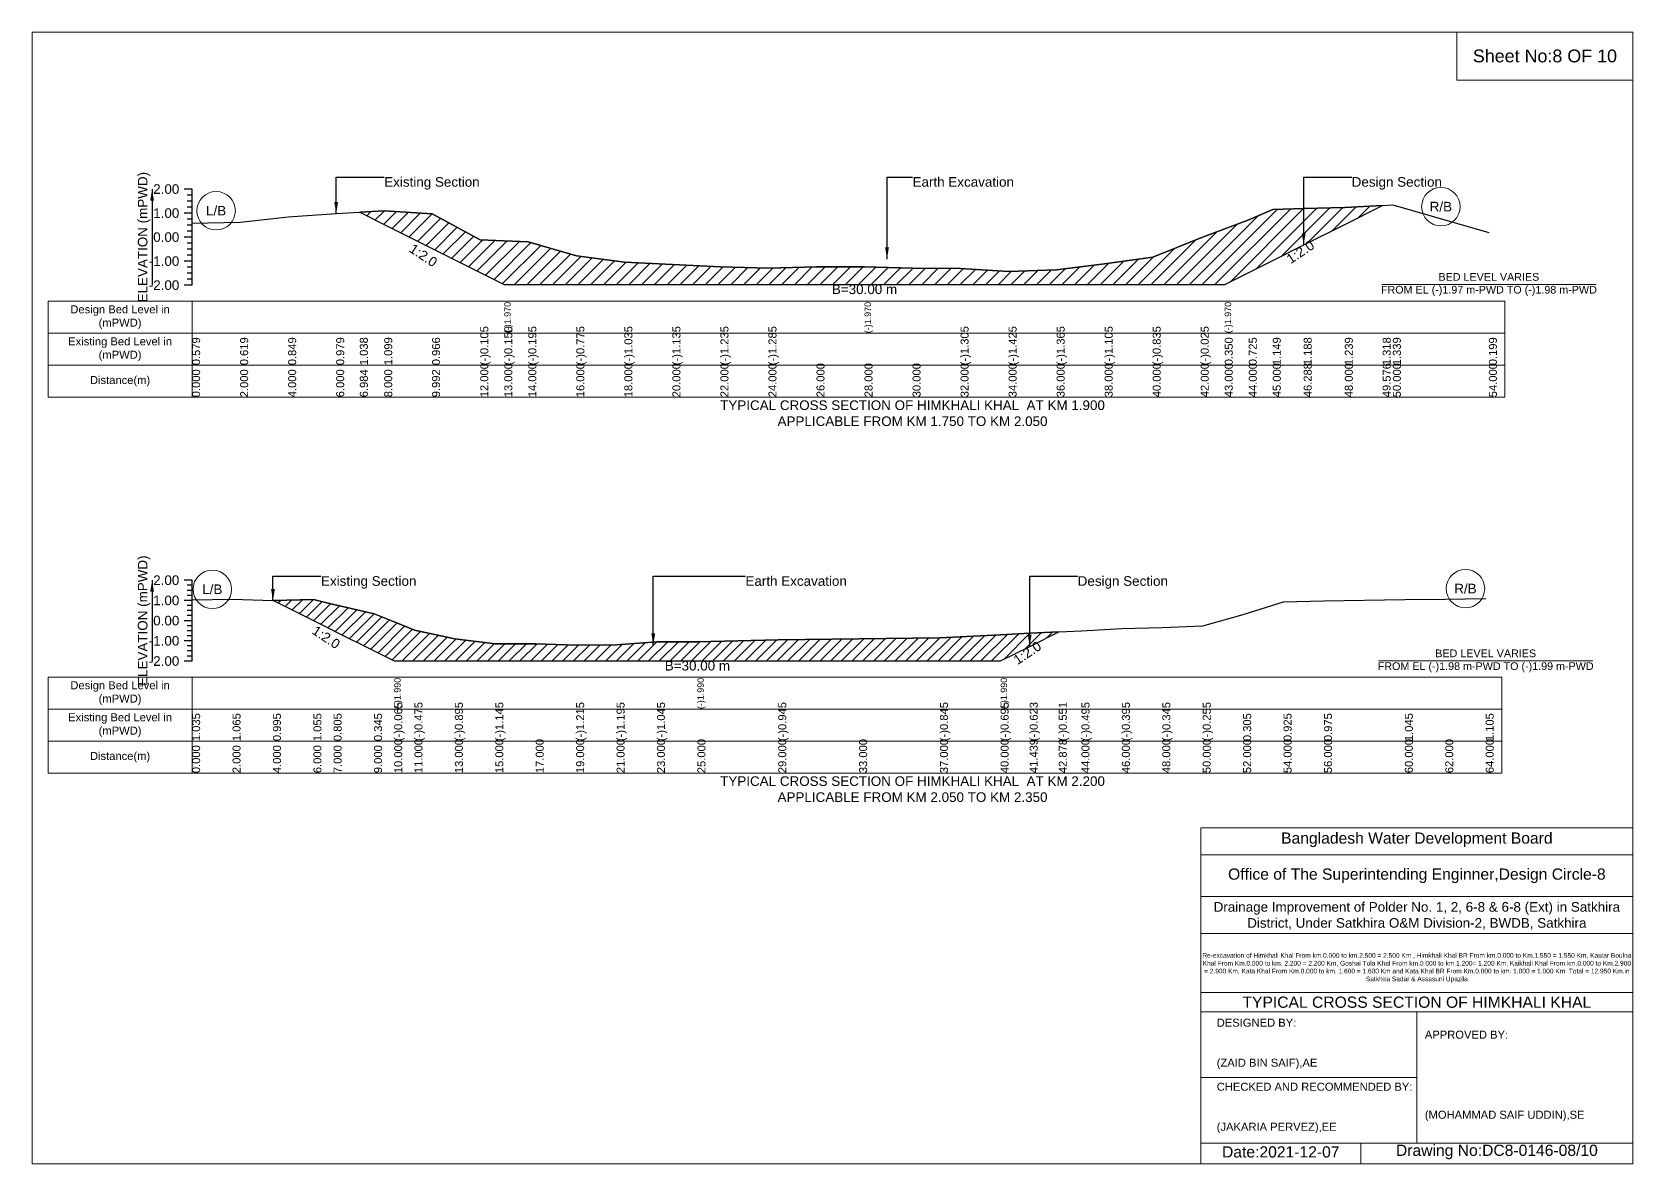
# Model space of a CAD drawing. Header units: inches. Extents: x 91000 to 628000, y -5656 to 0.
# Drawn here: x 170000 to 178000, y -5656 to 0 of the extents above; entities that cross this region are included whole.
import ezdxf

# ---------------------------------------------------------------- set-up
doc = ezdxf.new("R2010")
doc.units = ezdxf.units.IN
doc.header["$LTSCALE"] = 7
doc.header["$MEASUREMENT"] = 0
for name, color, linetype, lineweight in [('Cross section Data Border', 7, 'Continuous', 9), ('Cross Section Labels', 7, 'Continuous', 9), ('Existing_Bed_Level for Xsection', 7, 'Continuous', 25)]:
    doc.layers.add(name, color=color, linetype=linetype, lineweight=lineweight)
doc.styles.get("Standard").update_dxf_attribs({"font": 'arial.ttf'})
doc.dimstyles.get("Standard").update_dxf_attribs({"dimtxt": 0.18, "dimasz": 0.18, "dimexe": 0.18, "dimexo": 0.0625, "dimgap": 0.09, "dimtad": 0, "dimtih": 1, "dimtoh": 1, "dimdec": 4, "dimzin": 0, "dimdsep": 46, "dimtxsty": 'Standard', "dimcen": 0.09, "dimadec": 0, "dimazin": 0, "dimtfac": 1, "dimtdec": 4, "dimtofl": 0, "dimtmove": 0, "dimatfit": 3, "dimfxl": 1, "dimtolj": 1, "dimtzin": 0, "dimarcsym": 0})

msp = doc.modelspace()

# ---------------------------------------------------------------- hatches: boundary and pattern name
at = {"layer": 'Existing_Bed_Level for Xsection'}
h = msp.add_hatch(dxfattribs=at)
h.set_pattern_fill('ANSI31', color=256, scale=360, style=0)
h.paths.add_polyline_path([(171638.1, -900.4), (171760, -961.4), (171999, -1080.9), (172000, -1081.4), (172240, -1201.4), (172360, -1261.4), (172480, -1261.4), (172720, -1261.4), (172960, -1261.4), (173200, -1261.4), (173440, -1261.4), (173680, -1261.4), (173920, -1261.4), (174160, -1261.4), (174400, -1261.4), (174640, -1261.4), (174880, -1261.4), (175120, -1261.4), (175360, -1261.4), (175600, -1261.4), (175840, -1261.4), (175960, -1261.4), (176080, -1201.4), (176200, -1141.4), (176354.5, -1064.1), (176560, -961.4), (176749.1, -866.9), (176560, -876.3), (176354.5, -882.5), (176200, -887.1), (176080, -938), (175960, -983), (175840, -1028), (175600, -1125.2), (175360, -1157.6), (175120, -1188.8), (174880, -1196), (174640, -1181.6), (174400, -1179.2), (174160, -1173.2), (173920, -1173.2), (173680, -1179.2), (173440, -1173.2), (173200, -1161.2), (172960, -1149.2), (172720, -1118), (172480, -1048.4), (172360, -1043), (172240, -1037.6), (172000, -909.2), (171999, -909.1), (171760, -893.1)])
h = msp.add_hatch(dxfattribs=at)
h.set_pattern_fill('ANSI31', color=256, scale=303, style=0)
h.paths.add_polyline_path([(171206.9, -2840.7), (171406, -2940.3), (171507, -2990.8), (171508.4, -2991.5), (171709, -3091.8), (171810, -3142.3), (171911, -3142.3), (172113, -3142.3), (172315, -3142.3), (172517, -3142.3), (172719, -3142.3), (172921, -3142.3), (173123, -3142.3), (173325, -3142.3), (173729, -3142.3), (174133, -3142.3), (174537, -3142.3), (174840, -3142.3), (174985.3, -3069.6), (175130.7, -2996.9), (174985.3, -3004.2), (174840, -3011.5), (174537, -3026.6), (174133, -3031.7), (173729, -3036.7), (173325, -3046.8), (173123, -3046.8), (172921, -3062), (172719, -3064), (172517, -3056.9), (172315, -3056.9), (172113, -3031.7), (171911, -2989.3), (171810, -2947.8), (171709, -2906.4), (171508.4, -2860.3), (171507, -2860), (171406, -2834.7)])

# ---------------------------------------------------------------- linework, layer by layer
at = {"layer": 'Cross section Data Border'}
for points in [[(170080, -1345), (177360, -1345), (177360, -1825), (170080, -1825)], [(170080, -3223.3), (177344, -3223.3), (177344, -3703.3), (170080, -3703.3)]]:
    msp.add_lwpolyline(points, close=True, dxfattribs=at)
for points in [[(170800, -1345), (170800, -1825)], [(170080, -1505), (177360, -1505)], [(170080, -1665), (177360, -1665)], [(170800, -3223.3), (170800, -3703.3)], [(170080, -3383.3), (177344, -3383.3)], [(170080, -3543.3), (177344, -3543.3)]]:
    msp.add_lwpolyline(points, dxfattribs=at)
at = {"layer": 'Cross Section Labels'}
for points in [[(170000, 0), (178000, 0), (178000, -5656), (170000, -5656)], [(177120, 0), (178000, 0), (178000, -240), (177120, -240)]]:
    msp.add_lwpolyline(points, close=True, dxfattribs=at)
for points in [[(176744.2, -1261.4), (177815.8, -1261.4)], [(176728.2, -3142.3), (177799.8, -3142.3)], [(175840, -5656), (175840, -3976), (178000, -3976)], [(175840, -4112), (178000, -4112)], [(175840, -4320), (178000, -4320)], [(175840, -4504), (178000, -4504)], [(175840, -4800), (178000, -4800)], [(175840, -4896), (178000, -4896)], [(176920, -4896), (176920, -5552)], [(175840, -5224), (176920, -5224)], [(175840, -5552), (178000, -5552)], [(176640, -5552), (176640, -5656)]]:
    msp.add_lwpolyline(points, dxfattribs=at)
for centre in [(170920, -893.1), (177040, -872.7), (170901, -2784.7), (177163, -2781.2)]:
    msp.add_circle(centre, 96, dxfattribs=at)
at = {"layer": 'Existing_Bed_Level for Xsection'}
for points in [[(170800, -785), (170760, -785)], [(170800, -1265), (170800, -1145), (170800, -1025), (170800, -905), (170800, -785)], [(170800, -815), (170776, -815)], [(170800, -845), (170776, -845)], [(170800, -875), (170776, -875)], [(170800, -955.5), (171040, -950.7), (171280, -923.1), (171520, -907.5), (171638.1, -900.4), (171760, -893.1), (171999, -909.1), (172000, -909.2), (172240, -1037.6), (172360, -1043), (172360, -1043), (172480, -1048.4), (172720, -1118), (172960, -1149.2), (173200, -1161.2), (173440, -1173.2), (173680, -1179.2), (173920, -1173.2), (174160, -1173.2), (174160, -1173.2), (174400, -1179.2), (174640, -1181.6), (174880, -1196), (175120, -1188.8), (175360, -1157.6), (175600, -1125.2), (175840, -1028), (175960, -983), (175960, -983), (176080, -938), (176200, -887.1), (176354.5, -882.5), (176560, -876.3), (176749.1, -866.9), (176800, -864.3), (177280, -1001.1)], [(170800, -905), (170760, -905)], [(170800, -935), (170776, -935)], [(170800, -1025), (170760, -1025)], [(170800, -965), (170776, -965)], [(170800, -995), (170776, -995)], [(170800, -1055), (170776, -1055)], [(170800, -1085), (170776, -1085)], [(170800, -1115), (170776, -1115)], [(170800, -1145), (170760, -1145)], [(170800, -1175), (170776, -1175)], [(170800, -1265), (170760, -1265)], [(170800, -1205), (170776, -1205)], [(170800, -1235), (170776, -1235)], [(170800, -2739.3), (170760, -2739.3)], [(170800, -2764.5), (170776, -2764.5)], [(170800, -2789.8), (170776, -2789.8)], [(170800, -3143.3), (170800, -3042.3), (170800, -2941.3), (170800, -2840.3), (170800, -2739.3)], [(170800, -2840.3), (170760, -2840.3)], [(170800, -2815), (170776, -2815)], [(170800, -2865.5), (170776, -2865.5)], [(170800, -2836.8), (171002, -2833.7), (171204, -2840.8), (171206.9, -2840.7), (171406, -2834.7), (171507, -2860), (171508.4, -2860.3), (171709, -2906.4), (171810, -2947.8), (171810, -2947.8), (171911, -2989.3), (172113, -3031.7), (172315, -3056.9), (172517, -3056.9), (172719, -3064), (172921, -3062), (173123, -3046.8), (173325, -3046.8), (173325, -3046.8), (173729, -3036.7), (174133, -3031.7), (174537, -3026.6), (174840, -3011.5), (174840, -3011.5), (174985.3, -3004.2), (175130.7, -2996.9), (175244, -2991.3), (175446, -2981.2), (175648, -2976.1), (175850, -2967), (176052, -2910.5), (176254, -2847.9), (176456, -2842.8), (176860, -2835.7), (177062, -2833.7), (177264, -2829.7)], [(170800, -2941.3), (170760, -2941.3)], [(170800, -2890.8), (170776, -2890.8)], [(170800, -2916), (170776, -2916)], [(170800, -2966.5), (170776, -2966.5)], [(170800, -2991.8), (170776, -2991.8)], [(170800, -3017), (170776, -3017)], [(170800, -3042.3), (170760, -3042.3)], [(170800, -3067.5), (170776, -3067.5)], [(170800, -3092.8), (170776, -3092.8)], [(170800, -3118), (170776, -3118)], [(170800, -3143.3), (170760, -3143.3)]]:
    msp.add_lwpolyline(points, dxfattribs=at)
for points in [[(171638.1, -900.4), (171638.1, -900.4), (171760, -961.4), (171999, -1080.9), (172000, -1081.4), (172240, -1201.4), (172360, -1261.4), (172360, -1261.4), (172480, -1261.4), (172720, -1261.4), (172960, -1261.4), (173200, -1261.4), (173440, -1261.4), (173680, -1261.4), (173920, -1261.4), (174160, -1261.4), (174160, -1261.4), (174400, -1261.4), (174640, -1261.4), (174880, -1261.4), (175120, -1261.4), (175360, -1261.4), (175600, -1261.4), (175840, -1261.4), (175960, -1261.4), (175960, -1261.4), (176080, -1201.4), (176200, -1141.4), (176354.5, -1064.1), (176560, -961.4), (176749.1, -866.9), (176749.1, -866.9), (176749.1, -866.9), (176560, -876.3), (176354.5, -882.5), (176200, -887.1), (176080, -938), (175960, -983), (175960, -983), (175840, -1028), (175600, -1125.2), (175360, -1157.6), (175120, -1188.8), (174880, -1196), (174640, -1181.6), (174400, -1179.2), (174160, -1173.2), (174160, -1173.2), (173920, -1173.2), (173680, -1179.2), (173440, -1173.2), (173200, -1161.2), (172960, -1149.2), (172720, -1118), (172480, -1048.4), (172360, -1043), (172360, -1043), (172240, -1037.6), (172000, -909.2), (171999, -909.1), (171760, -893.1), (171638.1, -900.4)], [(171206.9, -2840.7), (171206.9, -2840.7), (171406, -2940.3), (171507, -2990.8), (171508.4, -2991.5), (171709, -3091.8), (171810, -3142.3), (171810, -3142.3), (171911, -3142.3), (172113, -3142.3), (172315, -3142.3), (172517, -3142.3), (172719, -3142.3), (172921, -3142.3), (173123, -3142.3), (173325, -3142.3), (173325, -3142.3), (173729, -3142.3), (174133, -3142.3), (174537, -3142.3), (174840, -3142.3), (174840, -3142.3), (174985.3, -3069.6), (175130.7, -2996.9), (174985.3, -3004.2), (174840, -3011.5), (174840, -3011.5), (174537, -3026.6), (174133, -3031.7), (173729, -3036.7), (173325, -3046.8), (173325, -3046.8), (173123, -3046.8), (172921, -3062), (172719, -3064), (172517, -3056.9), (172315, -3056.9), (172113, -3031.7), (171911, -2989.3), (171810, -2947.8), (171810, -2947.8), (171709, -2906.4), (171508.4, -2860.3), (171507, -2860), (171406, -2834.7), (171206.9, -2840.7)]]:
    msp.add_lwpolyline(points, close=True, dxfattribs=at)

# ---------------------------------------------------------------- texts
at = {"layer": 'Cross section Data Border', "char_height": 40, "width": 640, "attachment_point": 5}
for s, insert in [('Design Bed Level in (mPWD)', (170440, -1425)), ('Existing Bed Level in (mPWD)', (170440, -1585)), ('Distance(m)', (170440, -1745)), ('Design Bed Level in (mPWD)', (170440, -3303.3)), ('Existing Bed Level in (mPWD)', (170440, -3463.3)), ('Distance(m)', (170440, -3623.3))]:
    msp.add_mtext(s, dxfattribs=dict(at, insert=insert))
at = {"layer": 'Cross Section Labels'}
for s, insert, char_height, attachment_point in [('Sheet No:8 OF 10', (177560, -120), 64, 5), ('Existing Section', (171760, -725), 48, 1), ('Earth Excavation', (174400, -725), 48, 1), ('Design Section', (176594.5, -725), 48, 1), ('L/B', (170920, -893.1), 48, 5), ('R/B', (177040, -872.7), 48, 5), ('B=30.00 m', (174160, -1261.4), 48, 2), ('BED LEVEL VARIES ^JFROM EL (-)1.97 m-PWD TO (-)1.98 m-PWD', (177280, -1261.4), 38.4, 5), ('TYPICAL CROSS SECTION OF HIMKHALI KHAL  AT KM 1.900^JAPPLICABLE FROM KM 1.750 TO KM 2.050', (174400, -1905), 48, 5), ('Existing Section', (171444, -2719.1), 48, 1), ('Earth Excavation', (173565, -2719.1), 48, 1), ('Design Section', (175225.3, -2719.1), 48, 1), ('L/B', (170901, -2784.7), 48, 5), ('R/B', (177163, -2781.2), 48, 5), ('BED LEVEL VARIES ^JFROM EL (-)1.98 m-PWD TO (-)1.99 m-PWD', (177264, -3142.3), 38.4, 5), ('B=30.00 m', (173325, -3142.3), 48, 2), ('TYPICAL CROSS SECTION OF HIMKHALI KHAL  AT KM 2.200^JAPPLICABLE FROM KM 2.050 TO KM 2.350', (174400, -3783.3), 48, 5), ('Bangladesh Water Development Board', (176920, -4036), 56, 5), ('Office of The Superintending Enginner,Design Circle-8', (176920, -4216), 56, 5)]:
    msp.add_mtext(s, dxfattribs=dict(at, insert=insert, char_height=char_height, attachment_point=attachment_point))
at = {"layer": 'Cross Section Labels', "char_height": 48, "attachment_point": 2}
for insert, rotation in [((171969, -1095.9), 326.30993), ((176324.5, -1079.1), 33.69007), ((171483.2, -3004.1), 326.30993), ((174960.1, -3082.2), 33.69007)]:
    msp.add_mtext('1:2.0', dxfattribs=dict(at, insert=insert, rotation=rotation))
at = {"layer": 'Cross Section Labels'}
for s, insert, char_height, width, attachment_point in [('Drainage Improvement of Polder No. 1, 2, 6-8 & 6-8 (Ext) in Satkhira District, Under Satkhira O&M Division-2, BWDB, Satkhira', (176920, -4416), 48, 2240, 5), ('Re-excavation of Himkhali Khal From km.0.000 to km.2.500 = 2.500 Km , Himkhali Khal BR From km.0.000 to Km.1.550 = 1.550 Km, Kaular Boulna Khal From Km.0.000 to km. 2.200 = 2.200 Km, Goshai Tola Khal From km.0.000 to km.1.200= 1.200 Km, Kaikhali Khal From km.0.000 to Km.2.900 = 2.900 Km, Kata Khal From Km.0.000 to km. 1.600 = 1.600 Km and Kata Khal BR From Km.0.000 to km. 1.000 = 1.000 Km  Total = 12.950 Km.in Satkhira Sadar & Assasuni Upazila', (176920, -4676), 23.4814, 2160, 5), ('TYPICAL CROSS SECTION OF HIMKHALI KHAL ', (176920, -4848), 56, 2240, 5), ('DESIGNED BY:^J^J^J(ZAID BIN SAIF),AE', (175920, -5056), 40, 1120, 4), ('APPROVED BY:^J^J^J^J^J^J(MOHAMMAD SAIF UDDIN),SE', (176960, -5216), 40, 1120, 4), ('CHECKED AND RECOMMENDED BY:^J^J^J(JAKARIA PERVEZ),EE', (175920, -5376), 40, 1120, 4), ('Date:2021-12-07', (176240, -5596), 56, 1120, 5), ('Drawing No:DC8-0146-08/10', (177320, -5596), 56, 1760, 5)]:
    msp.add_mtext(s, dxfattribs=dict(at, insert=insert, char_height=char_height, width=width, attachment_point=attachment_point))
at = {"layer": 'Existing_Bed_Level for Xsection', "rotation": 90}
for s, insert, char_height, attachment_point in [('ELEVATION (mPWD)', (170560, -1025), 48, 5), ('(-)1.970', (172360, -1505), 32, 1), ('(-)1.970', (174160, -1505), 32, 1), ('(-)1.970', (175960, -1505), 32, 1), ('(-)0.105', (172240, -1665), 40, 1), ('(-)0.150', (172360, -1665), 40, 1), ('(-)0.195', (172480, -1665), 40, 1), ('(-)0.775', (172720, -1665), 40, 1), ('(-)1.035', (172960, -1665), 40, 1), ('(-)1.135', (173200, -1665), 40, 1), ('(-)1.235', (173440, -1665), 40, 1), ('(-)1.285', (173680, -1665), 40, 1), ('(-)1.305', (174640, -1665), 40, 1), ('(-)1.425', (174880, -1665), 40, 1), ('(-)1.365', (175120, -1665), 40, 1), ('(-)1.105', (175360, -1665), 40, 1), ('(-)0.835', (175600, -1665), 40, 1), ('(-)0.025', (175840, -1665), 40, 1), ('0.579', (170800, -1665), 40, 1), ('0.619', (171040, -1665), 40, 1), ('0.849', (171280, -1665), 40, 1), ('0.979', (171520, -1665), 40, 1), ('1.038', (171638.1, -1665), 40, 1), ('1.099', (171760, -1665), 40, 1), ('0.966', (171999, -1665), 40, 1), ('0.350', (175960, -1665), 40, 1), ('0.725', (176080, -1665), 40, 1), ('1.149', (176200, -1665), 40, 1), ('1.188', (176354.5, -1665), 40, 1), ('1.239', (176560, -1665), 40, 1), ('1.318', (176749.1, -1665), 40, 1), ('1.339', (176800, -1665), 40, 1), ('0.199', (177280, -1665), 40, 1), ('12.000', (172240, -1825), 40, 1), ('13.000', (172360, -1825), 40, 1), ('14.000', (172480, -1825), 40, 1), ('16.000', (172720, -1825), 40, 1), ('18.000', (172960, -1825), 40, 1), ('20.000', (173200, -1825), 40, 1), ('22.000', (173440, -1825), 40, 1), ('24.000', (173680, -1825), 40, 1), ('26.000', (173920, -1825), 40, 1), ('28.000', (174160, -1825), 40, 1), ('30.000', (174400, -1825), 40, 1), ('32.000', (174640, -1825), 40, 1), ('34.000', (174880, -1825), 40, 1), ('36.000', (175120, -1825), 40, 1), ('38.000', (175360, -1825), 40, 1), ('40.000', (175600, -1825), 40, 1), ('42.000', (175840, -1825), 40, 1), ('43.000', (175960, -1825), 40, 1), ('44.000', (176080, -1825), 40, 1), ('45.000', (176200, -1825), 40, 1), ('46.288', (176354.5, -1825), 40, 1), ('48.000', (176560, -1825), 40, 1), ('49.576', (176749.1, -1825), 40, 1), ('50.000', (176800, -1825), 40, 1), ('54.000', (177280, -1825), 40, 1), ('0.000', (170800, -1825), 40, 1), ('2.000', (171040, -1825), 40, 1), ('4.000', (171280, -1825), 40, 1), ('6.000', (171520, -1825), 40, 1), ('6.984', (171638.1, -1825), 40, 1), ('8.000', (171760, -1825), 40, 1), ('9.992', (171999, -1825), 40, 1), ('ELEVATION (mPWD)', (170560, -2941.3), 48, 5), ('(-)1.990', (171810, -3383.3), 32, 1), ('(-)1.990', (173325, -3383.3), 32, 1), ('(-)1.990', (174840, -3383.3), 32, 1), ('(-)0.065', (171810, -3543.3), 40, 1), ('(-)0.475', (171911, -3543.3), 40, 1), ('(-)0.895', (172113, -3543.3), 40, 1), ('(-)1.145', (172315, -3543.3), 40, 1), ('(-)1.215', (172719, -3543.3), 40, 1), ('(-)1.195', (172921, -3543.3), 40, 1), ('(-)1.045', (173123, -3543.3), 40, 1), ('(-)0.945', (173729, -3543.3), 40, 1), ('(-)0.845', (174537, -3543.3), 40, 1), ('(-)0.695', (174840, -3543.3), 40, 1), ('(-)0.623', (174985.3, -3543.3), 40, 1), ('(-)0.551', (175130.7, -3543.3), 40, 1), ('(-)0.495', (175244, -3543.3), 40, 1), ('(-)0.395', (175446, -3543.3), 40, 1), ('(-)0.345', (175648, -3543.3), 40, 1), ('(-)0.255', (175850, -3543.3), 40, 1), ('1.035', (170800, -3543.3), 40, 1), ('1.065', (171002, -3543.3), 40, 1), ('0.995', (171204, -3543.3), 40, 1), ('1.055', (171406, -3543.3), 40, 1), ('0.805', (171507, -3543.3), 40, 1), ('0.345', (171709, -3543.3), 40, 1), ('0.305', (176052, -3543.3), 40, 1), ('0.925', (176254, -3543.3), 40, 1), ('0.975', (176456, -3543.3), 40, 1), ('1.045', (176860, -3543.3), 40, 1), ('1.105', (177264, -3543.3), 40, 1), ('0.000', (170800, -3703.3), 40, 1), ('2.000', (171002, -3703.3), 40, 1), ('4.000', (171204, -3703.3), 40, 1), ('6.000', (171406, -3703.3), 40, 1), ('7.000', (171507, -3703.3), 40, 1), ('9.000', (171709, -3703.3), 40, 1), ('10.000', (171810, -3703.3), 40, 1), ('11.000', (171911, -3703.3), 40, 1), ('13.000', (172113, -3703.3), 40, 1), ('15.000', (172315, -3703.3), 40, 1), ('17.000', (172517, -3703.3), 40, 1), ('19.000', (172719, -3703.3), 40, 1), ('21.000', (172921, -3703.3), 40, 1), ('23.000', (173123, -3703.3), 40, 1), ('25.000', (173325, -3703.3), 40, 1), ('29.000', (173729, -3703.3), 40, 1), ('33.000', (174133, -3703.3), 40, 1), ('37.000', (174537, -3703.3), 40, 1), ('40.000', (174840, -3703.3), 40, 1), ('41.439', (174985.3, -3703.3), 40, 1), ('42.878', (175130.7, -3703.3), 40, 1), ('44.000', (175244, -3703.3), 40, 1), ('46.000', (175446, -3703.3), 40, 1), ('48.000', (175648, -3703.3), 40, 1), ('50.000', (175850, -3703.3), 40, 1), ('52.000', (176052, -3703.3), 40, 1), ('54.000', (176254, -3703.3), 40, 1), ('56.000', (176456, -3703.3), 40, 1), ('60.000', (176860, -3703.3), 40, 1), ('62.000', (177062, -3703.3), 40, 1), ('64.000', (177264, -3703.3), 40, 1)]:
    msp.add_mtext(s, dxfattribs=dict(at, insert=insert, char_height=char_height, attachment_point=attachment_point))
at = {"layer": 'Existing_Bed_Level for Xsection', "char_height": 48, "attachment_point": 6}
for s, insert in [('2.00', (170736, -785)), ('1.00', (170736, -905)), ('0.00', (170736, -1025)), ('-1.00', (170736, -1145)), ('-2.00', (170736, -1265)), ('2.00', (170736, -2739.3)), ('1.00', (170736, -2840.3)), ('0.00', (170736, -2941.3)), ('-1.00', (170736, -3042.3)), ('-2.00', (170736, -3143.3))]:
    msp.add_mtext(s, dxfattribs=dict(at, insert=insert))

# ---------------------------------------------------------------- leaders
at = {"layer": 'Cross Section Labels', "annotation_type": 0, "has_hookline": 1, "hookline_direction": 0}
for points, text_width in [([(171520, -907.5), (171520, -725), (171759.9, -725)], 467.2), ([(174272.5, -1134.2), (174272.5, -725), (174399.9, -725)], 497), ([(176354.5, -1064.1), (176354.5, -725), (176594.4, -725)], 441.2), ([(171204, -2840.8), (171204, -2719.1), (171443.9, -2719.1)], 467.2), ([(173104.2, -3062.7), (173104.2, -2719.1), (173564.9, -2719.1)], 497), ([(174985.3, -3069.6), (174985.3, -2719.1), (175225.2, -2719.1)], 441.2)]:
    msp.add_leader(points, dimstyle='Standard', override={"dimasz": 57.6}, dxfattribs=dict(at, text_width=text_width))
at = {"layer": 'Existing_Bed_Level for Xsection'}
for points in [[(170600, -785), (170600, -1265)], [(170600, -2739.3), (170600, -3143.3)]]:
    msp.add_leader(points, dimstyle='Standard', override={"dimasz": 57.6}, dxfattribs=at)

doc.saveas('drawing.dxf')
